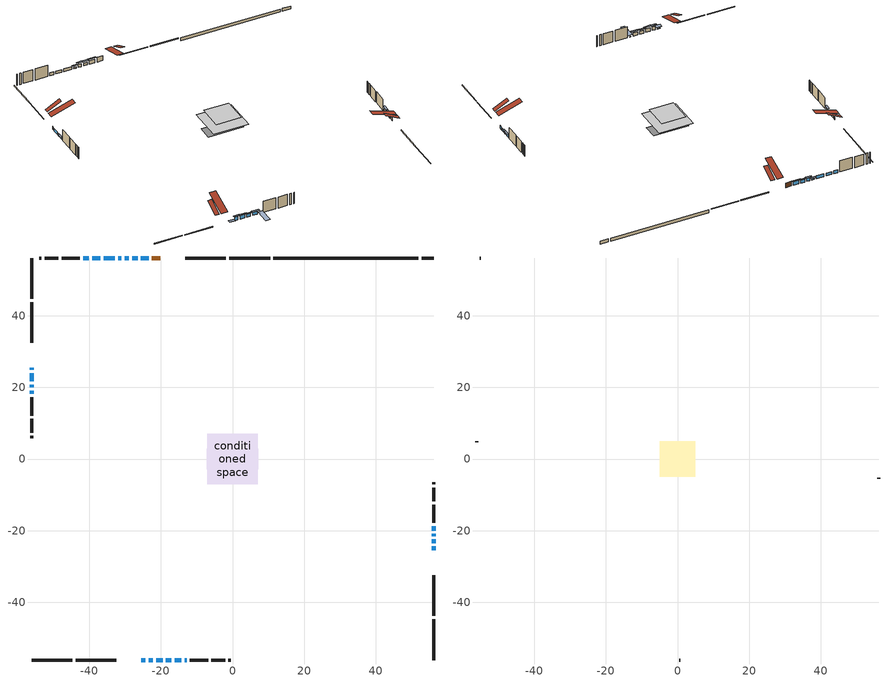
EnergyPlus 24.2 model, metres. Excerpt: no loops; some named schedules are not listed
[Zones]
conditioned space
 floor outside (Floor1 construction): -3.12,-3.12 -3.12,3.12 3.12,3.12 3.12,-3.12 z0.51
 floor adiabatic (AdiabaticFloorConstruction): -7.03,-7.03 -7.03,7.03 7.03,7.03 7.03,-7.03 z2.95
 floor foundation (Slab1 construction): -1.32,-1.32 -1.32,1.32 1.32,1.32 1.32,-1.32 z-0.71
 floor foundation (Slab1 construction 1): -7.18,-2.93 -7.18,2.93 7.18,2.93 7.18,-2.93 z-0.71
 wall outside (RimJoist1 construction): 10.51,56.13 -0.89,56.13 / -56.13,-56.13 -44.73,-56.13 / -56.13,56.13 -56.13,44.73 / 56.13,-56.13 56.13,-44.73 z0.51:0.81
 wall outside (RimJoist2 construction): -1.82,56.13 -13.22,56.13 / -43.8,-56.13 -32.4,-56.13 / -56.13,43.8 -56.13,32.4 / 56.13,-43.8 56.13,-32.4 z0.51:0.81
 wall outside (AdiabaticWallConstruction 1): -20.19,56.13 -22.52,56.13 z0.51:2.54
 wall outside (AdiabaticWallConstruction): -25.43,-56.13 -24.31,-56.13 / -13.39,-56.13 -12.83,-56.13 z0.51:0.72; -23.45,56.13 -25.58,56.13 z0.51:2.03; -23.38,-56.13 -22.26,-56.13 / -21.33,-56.13 -19.5,-56.13 z0.51:2.09; -56.13,25.43 -56.13,24.92 / -56.13,23.99 -56.13,21.7 / -56.13,20.78 -56.13,20 / 56.13,-25.43 56.13,-24.41 / 56.13,-23.48 56.13,-22.46 / -26.51,56.13 -28.01,56.13 / -18.58,-56.13 -17.08,-56.13 / 56.13,-20 56.13,-18.78 / -32.88,56.13 -36,56.13 / -36.93,56.13 -39.22,56.13 / -40.15,56.13 -41.67,56.13 z0.51:1.73; -28.94,56.13 -30.11,56.13 z0.51:1.88; -31.03,56.13 -31.95,56.13 z0.51:1.12; -16.15,-56.13 -14.32,-56.13 z0.51:1.91; -56.13,19.08 -56.13,18.16 z0.51:1.33; 56.13,-21.54 56.13,-20.93 z0.51:1.43
 wall outside (Wall1 construction): -42.6,56.13 -47.69,56.13 / -11.9,-56.13 -6.81,-56.13 / -56.13,17.23 -56.13,12.14 / 56.13,-17.85 56.13,-12.76 z0.51:5.39
 wall outside (Wall2 construction): -48.62,56.13 -52.44,56.13 / -5.88,-56.13 -2.06,-56.13 / -56.13,11.21 -56.13,7.39 / 56.13,-11.83 56.13,-8 z0.51:5.39
 wall outside (Wall3 construction): -53.37,56.13 -54,56.13 / -1.13,-56.13 -0.5,-56.13 / -56.13,6.46 -56.13,5.83 / 56.13,-7.08 56.13,-6.45 z0.51:5.39
 wall foundation (FoundationWall1 construction): 56.13,56.13 52.8,56.13 z-0.71:0.51
 wall foundation (FoundationWall2 construction): 51.87,56.13 11.44,56.13 z-0.71:0.51
 window (WindowConstruction 19): -25.43,-56.13 -24.31,-56.13 z0.51:0.71
 window (WindowConstruction 3): -23.45,56.13 -25.58,56.13 z0.51:2.03
 window (WindowConstruction 4): -23.38,-56.13 -22.26,-56.13 z0.51:2.09
 window (WindowConstruction 5): -21.33,-56.13 -19.51,-56.13 z0.51:2.09
 window (WindowConstruction 6): -56.13,25.43 -56.13,24.92 z0.51:1.73
 window (WindowConstruction 7): -56.13,23.99 -56.13,21.7 z0.51:1.73
 window (WindowConstruction 8): -56.13,20.78 -56.13,20 z0.51:1.73
 window (WindowConstruction 9): 56.13,-25.43 56.13,-24.41 z0.51:1.73
 window (WindowConstruction 10): 56.13,-23.48 56.13,-22.47 z0.51:1.73
 window (WindowConstruction 11): -26.51,56.13 -28.01,56.13 z0.51:1.73
 window (WindowConstruction 12): -28.94,56.13 -30.11,56.13 z0.51:1.88
 window (WindowConstruction 13): -31.04,56.13 -31.95,56.13 z0.51:1.12
 window (WindowConstruction 14): -18.58,-56.13 -17.08,-56.13 z0.51:1.73
 window (WindowConstruction 15): -16.15,-56.13 -14.32,-56.13 z0.51:1.91
 window (WindowConstruction 16): -56.13,19.07 -56.13,18.16 z0.51:1.32
 window (WindowConstruction 17): 56.13,-21.54 56.13,-20.93 z0.51:1.42
 window (WindowConstruction 18): 56.13,-20 56.13,-18.78 z0.51:1.73
 window (WindowConstruction 20): -13.39,-56.13 -12.83,-56.13 z0.51:0.71
 window (WindowConstruction): -32.88,56.13 -36,56.13 z0.51:1.73
 window (WindowConstruction 1): -36.93,56.13 -39.22,56.13 z0.51:1.73
 window (WindowConstruction 2): -40.15,56.13 -41.67,56.13 z0.51:1.73
 door (Door): -20.2,56.13 -22.52,56.13 z0.51:2.54
 ceiling adiabatic (AdiabaticFloorConstruction): 7.03,-7.03 7.03,7.03 -7.03,7.03 -7.03,-7.03 z2.95
 roof outside (Roof1 construction): -15.77,56.13,5.39 -15.77,50.32,8.29 -14.15,50.32,8.29 -14.15,56.13,5.39; -29.85,-56.13,5.39 -29.85,-50.32,8.29 -31.47,-50.32,8.29 -31.47,-56.13,5.39; -56.13,29.85,5.39 -50.32,29.85,8.29 -50.32,31.47,8.29 -56.13,31.47,5.39; 56.13,-29.85,5.39 50.32,-29.85,8.29 50.32,-31.47,8.29 56.13,-31.47,5.39
attic - vented
 floor to conditioned space (Floor2 construction Reversed): -4.99,-4.99 -4.99,4.99 4.99,4.99 4.99,-4.99 z5.39
 wall outside (Wall4 construction): -54.93,56.13 -55.2,56.13 / 0.43,-56.13 0.7,-56.13 / -56.13,4.9 -56.13,4.63 / 56.13,-5.52 56.13,-5.24 z0.51:5.39
 roof outside (Roof2 construction): -19.27,56.13,5.39 -19.27,46.4,8.63 -16.7,46.4,8.63 -16.7,56.13,5.39; -26.36,-56.13,5.39 -26.36,-46.4,8.63 -28.92,-46.4,8.63 -28.92,-56.13,5.39; -56.13,26.36,5.39 -46.4,26.36,8.63 -46.4,28.92,8.63 -56.13,28.92,5.39; 56.13,-26.36,5.39 46.4,-26.36,8.63 46.4,-28.92,8.63 56.13,-28.92,5.39
shading: -23.7,-56.13 -26.04,-56.13 -26.04,-57.35 -23.7,-57.35 z1.32; -26.19,56.13 -22.84,56.13 -22.84,56.74 -26.19,56.74 z2.64; -21.65,-56.13 -23.99,-56.13 -23.99,-56.74 -21.65,-56.74 z2.7; -18.9,-56.13 -21.94,-56.13 -21.94,-56.74 -18.9,-56.74 z2.7; -28.62,56.13 -25.9,56.13 -25.9,56.74 -28.62,56.74 z2.34; -30.72,56.13 -28.33,56.13 -28.33,56.74 -30.72,56.74 z2.49; -32.56,56.13 -30.43,56.13 -30.43,56.74 -32.56,56.74 z1.73; -16.47,-56.13 -19.19,-56.13 -19.19,-56.74 -16.47,-56.74 z2.34; -13.71,-56.13 -16.76,-56.13 -16.76,-56.74 -13.71,-56.74 z2.52; -56.13,17.55 -56.13,19.68 -56.74,19.68 -56.74,17.55 z1.93; 56.13,-20.32 56.13,-22.15 56.74,-22.15 56.74,-20.32 z2.03; 56.13,-18.17 56.13,-20.61 56.74,-20.61 56.74,-18.17 z2.34; -12.22,-56.13 -14,-56.13 -14,-62.23 -12.22,-62.23 z1.32
[Building]
Building 1: Terrain=Suburbs
[Site:Location]
Yellowknife AP_NT: Latitude {deg}=62.46; Longitude {deg}=-114.44; Time Zone {hr}=-7; Elevation {m}=206; Keep Site Location Information=Yes
[Site:GroundTemperature:Shallow]
-11.1489, -14.3239, -14.5782, -13.0715, -7.02295, -1.00261, 4.2167, 7.52301, 7.8039, 5.11477, 0.0285573, -5.8071
[Site:WaterMainsTemperature]
Calculation Method=Schedule; Temperature Schedule=mains temperature schedule
[Material] Roughness=Rough; Thermal Absorptance=0.9
Name | Thickness {m} | Conductivity {W/m-K} | Density {kg/m3} | Specific Heat {J/kg-K} | Solar Absorptance | Visible Absorptance
asphalt or fiberglass shingles | 0.00635 | 0.162714 | 1121.4 | 1465.45 | 0.4 | 0.4
ceiling loosefill ins | 0.169333 | 0.0480833 | 16.02 | 1046.75 | 0.7 | 0.7
ceiling stud and cavity | 0.1397 | 0.164942 | 65.682 | 1177.47 | 0.7 | 0.7
concrete 4.0 in. | 0.1016 | 1.803125 | 2242.8 | 837.4 | 0.7 | 0.7
concrete 8.0 in. | 0.2032 | 1.803125 | 2242.8 | 837.4 | 0.7 | 0.7
door material | 0.04445 | 0.053851 | 512.64 | 1214.23 | 0.7 | 0.7
exterior vertical ins | 0.0748554 | 0.029427 | 32.04 | 1214.23 | 0.7 | 0.7
floor covering | 0.0127 | 0.0433444 | 54.468 | 1339.84 | 0.6 | 0.6
floor rigid ins | 0.155448 | 0.029427 | 32.04 | 1214.23 | 0.7 | 0.7
floor rigid ins 1; wall rigid ins 2 | 0.512978 | 0.029427 | 32.04 | 1214.23 | 0.7 | 0.7
floor stud and cavity | 0.1397 | 0.258263 | 92.3553 | 1139.71 | 0.7 | 0.7
floor stud and cavity 1 | 0.1397 | 1.75129 | 37.0049 | 1207.88 | 0.7 | 0.7
furniture material conditioned space 1 | 0.1524 | 0.115458 | 640.8 | 1214.23 | 0.6 | 0.6
gypsum board | 0.0127 | 0.160291 | 801 | 837.4 | 0.6 | 0.6
gypsum board 1 | 0.0127 | 0.160291 | 801 | 837.4 | 0.7 | 0.7
osb sheathing 0.5 in. | 0.0127 | 0.115458 | 512.64 | 1214.23 | 0.7 | 0.7
osb sheathing 0.75 in. | 0.01905 | 0.115458 | 512.64 | 1214.23 | 0.7 | 0.7
osb sheathing 2.0 in. | 0.0508 | 0.115458 | 512.64 | 1214.23 | 0.7 | 0.7
rim joist rigid ins; roof rigid ins; wall rigid ins 1 | 0.103632 | 0.029427 | 32.04 | 1214.23 | 0.7 | 0.7
rim joist stud and cavity | 0.0508 | 0.0623676 | 125.044 | 1163.47 | 0.6 | 0.6
rim joist stud and cavity 1 | 0.0508 | 0.0102393 | 125.044 | 1163.47 | 0.6 | 0.6
roof stud and cavity | 0.2032 | 0.0879492 | 78.34581 | 1123.46 | 0.7 | 0.7
wall rigid ins | 0.051816 | 0.029427 | 32.04 | 1214.23 | 0.7 | 0.7
wall stud and cavity | 0.1397 | 0.0714759 | 139.0536 | 1170.24 | 0.7 | 0.7
wall stud and cavity 1 | 0.1397 | 0.404804 | 139.0536 | 1170.24 | 0.7 | 0.7
wall stud and cavity 2 | 0.0889 | 6.1454 | 50.32683 | 1063.81 | 0.6 | 0.6
wall stud and cavity 3 | 0.0889 | 0.380278 | 52.3479 | 1209.89 | 0.7 | 0.7
wall stud and cavity 4 | 0.0889 | 0.391764 | 83.0341 | 1211.67 | 0.7 | 0.7
wood siding | 0.0254 | 0.102417 | 544.68 | 1172.36 | 0.4 | 0.4
wood siding 1 | 0.00254 | 0.102417 | 544.68 | 1172.36 | 0.4 | 0.4
wood siding 2; wood siding 3; wood siding 4 | 0.0254 | 0.102417 | 544.68 | 1172.36 | 0.7 | 0.7
[WindowMaterial:SimpleGlazingSystem]
Name | U-Factor {W/m2-K} | Solar Heat Gain Coefficient
WindowMaterial | 2.88272 | 0.7
WindowMaterial 1 | 2.961077 | 0.63
WindowMaterial 10 | 2.95256 | 0.58
WindowMaterial 11 | 2.96619 | 0.59
WindowMaterial 12 | 2.91679 | 0.67
WindowMaterial 13 | 2.97868 | 0.61
WindowMaterial 14 | 2.91111 | 0.67
WindowMaterial 15 | 2.89748 | 0.69
WindowMaterial 16 | 2.95767 | 0.63
WindowMaterial 17 | 2.92076 | 0.67
WindowMaterial 18 | 2.6732 | 0.4
WindowMaterial 2 | 2.94461 | 0.64
WindowMaterial 3 | 2.96448 | 0.56
WindowMaterial 4 | 1.97254 | 0.45
WindowMaterial 5 | 1.68807 | 0.58
WindowMaterial 6 | 2.76064 | 0.61
WindowMaterial 7 | 2.927009 | 0.66
WindowMaterial 8 | 2.95313 | 0.64
WindowMaterial 9 | 2.78165 | 0.55
[Construction]
AdiabaticFloorConstruction: floor stud and cavity 1, floor rigid ins 1, osb sheathing 0.75 in., floor covering
AdiabaticWallConstruction: wood siding 3, wall rigid ins 2, wall stud and cavity 3, gypsum board
AdiabaticWallConstruction 1: wood siding 4, wall rigid ins 2, wall stud and cavity 3, gypsum board
Door: door material
Floor1 construction: floor stud and cavity, floor rigid ins, osb sheathing 0.75 in., floor covering
Floor2 construction Reversed: gypsum board, ceiling stud and cavity, ceiling loosefill ins
FoundationWall1 construction: concrete 8.0 in.
FoundationWall2 construction: concrete 8.0 in., gypsum board 1
furniture construction conditioned space 1: furniture material conditioned space 1
PartitionWallConstruction: gypsum board, wall stud and cavity 4, gypsum board
RimJoist1 construction: wood siding 2, rim joist rigid ins, osb sheathing 2.0 in., rim joist stud and cavity
RimJoist2 construction: wood siding 2, rim joist rigid ins, osb sheathing 2.0 in., rim joist stud and cavity 1
Roof1 construction: asphalt or fiberglass shingles, roof rigid ins, osb sheathing 0.75 in., roof stud and cavity, gypsum board
Roof2 construction: asphalt or fiberglass shingles
Slab1 construction; Slab1 construction 1: concrete 4.0 in.
Wall1 construction; Wall2 construction: wood siding, wall rigid ins, osb sheathing 0.5 in., wall stud and cavity, gypsum board
Wall3 construction: wood siding, wall rigid ins 1, osb sheathing 0.5 in., wall stud and cavity 1, gypsum board
Wall4 construction: wood siding 1, wall stud and cavity 2
WindowConstruction: WindowMaterial
WindowConstruction 1: WindowMaterial 1
WindowConstruction 10: WindowMaterial 10
WindowConstruction 11: WindowMaterial 11
WindowConstruction 12: WindowMaterial 12
WindowConstruction 13; WindowConstruction 17: WindowMaterial 13
WindowConstruction 14: WindowMaterial 14
WindowConstruction 15: WindowMaterial 15
WindowConstruction 16: WindowMaterial 16
WindowConstruction 18: WindowMaterial 17
WindowConstruction 19; WindowConstruction 20: WindowMaterial 18
WindowConstruction 2: WindowMaterial 2
WindowConstruction 3: WindowMaterial 3
WindowConstruction 4: WindowMaterial 4
WindowConstruction 5: WindowMaterial 5
WindowConstruction 6: WindowMaterial 6
WindowConstruction 7: WindowMaterial 7
WindowConstruction 8: WindowMaterial 8
WindowConstruction 9: WindowMaterial 9
[Zone] Multiplier=1; Part of Total Floor Area=Yes
Name | Volume {m3}
attic - vented | 52.5071
conditioned space | 746.9
[Space]
Name | Zone | Volume {m3}
attic - vented 1 | attic - vented | 52.5071
conditioned space 1 | conditioned space | 746.9
[ZoneInfiltration:EffectiveLeakageArea]
infil attic - vented 1: Zone or Space=attic - vented 1; Schedule=Always On Discrete; Effective Air Leakage Area {cm2}=3150; Stack Coefficient=0.00056461; Wind Coefficient=1.60544e-05
[ZoneMixing]
whole house fan mix: Zone or Space=attic - vented; Schedule=Always On Continuous; Design Flow Rate Calculation Method=Flow/Zone; Design Flow Rate {m3/s}=0; Source Zone or Space=conditioned space
[SurfaceProperty:ExposedFoundationPerimeter] Exposed Perimeter Calculation Method=TotalExposedPerimeter
Name | Total Exposed Perimeter {m}
Slab1 | 3.335
Slab1 1 | 40.429
[InternalMass] Zone or ZoneList=conditioned space; Space or SpaceList=conditioned space 1
Name | Construction | Surface Area {m2}
furniture mass conditioned space 1 | furniture construction conditioned space 1 | 130.976
partition wall mass | PartitionWallConstruction | 327.44
[Lights]
interior lighting: Zone or ZoneList or Space or SpaceList=conditioned space 1; Schedule=interior lighting schedule; Design Level Calculation Method=LightingLevel; Lighting Level {W}=343.2; Return Air Fraction=0; Fraction Radiant=0.6; Fraction Visible=0.2; Fraction Replaceable=1
[People]
occupants: Zone or ZoneList or Space or SpaceList=conditioned space 1; Number of People Schedule=occupants schedule; Number of People Calculation Method=People; Number of People=3; Fraction Radiant=0.314171; Sensible Heat Fraction=0.56303; Activity Level Schedule=occupants activity schedule; Carbon Dioxide Generation Rate {m3/s-W}=0; Enable ASHRAE 55 Comfort Warnings=No; Mean Radiant Temperature Calculation Type=EnclosureAveraged
[ElectricEquipment] Zone or ZoneList or Space or SpaceList=conditioned space 1; Design Level Calculation Method=EquipmentLevel
Name | Schedule | Design Level {W} | Fraction Latent | Fraction Radiant | Fraction Lost
clothes dryer | clothes dryer schedule | 140.772 | 0.015 | 0.081 | 0.85
clothes washer | clothes washer schedule | 32.1985 | 0.03 | 0.162 | 0.7
cooking range | cooking range schedule | 215.147 | 0.08 | 0.432 | 0.2
dishwasher | dishwasher schedule | 66.8632 | 0.3 | 0.18 | 0.4
fridge | fridge schedule | 72.9452 | 0 | 0.6 | 0
mech vent bath fan 0 | mech vent bath fan 0 schedule | 25.1 | 0 | 0 | 1
mech vent bath fan 1 | mech vent bath fan 1 schedule | 25.1 | 0 | 0 | 1
mech vent house fan | mech vent house fan schedule | 0 | 0 | 0 | 1
mech vent house fan cfis | mech vent house fan cfis schedule | 0 | 0 | 0 | 0
mech vent range fan 0 | mech vent range fan 0 schedule | 57 | 0 | 0 | 1
misc plug loads | misc plug loads schedule | 494.7 | 0.045 | 0.513 | 0.1
whole house fan | Always On Discrete | 0 | 0 | 0 | 1
[OtherEquipment] Zone or ZoneList or Space or SpaceList=conditioned space 1; Design Level Calculation Method=EquipmentLevel
Name | Fuel Type | Schedule | Design Level {W} | Fraction Latent | Fraction Radiant | Fraction Lost
clothes dryer 1 | Electricity | clothes dryer schedule | 0 | 0.015 | 0.081 | 0.85
cooking range 1 | Electricity | cooking range schedule | 0 | 0.08 | 0.432 | 0.2
general water use latent | None | general water use schedule | 62.594 | 1 | 0 | 0
general water use sensible | None | general water use schedule | -61.6891 | 0 | 0.6 | 0
mech vent house fan latent load | None | Always On Discrete | 0 | 1 | 0 | 0
mech vent house fan sensible load | None | Always On Discrete | 0 | 0 | 0 | 0
water heater energy adjustment1 | FuelOilNo2 | Always On Discrete | 0.01 | 0 | 0 | 1
[ZoneInfiltration:DesignFlowRate] Zone or ZoneList or Space or SpaceList=conditioned space 1; Schedule=Always On Discrete; Design Flow Rate Calculation Method=Flow/Zone; Design Flow Rate {m3/s}=0
infil flow; natural vent flow; whole house fan flow
[Foundation:Kiva] Initial Indoor Air Temperature {C}=18; Wall Height Above Grade {m}=0.509991; Wall Depth Below Slab {m}=0.2032
Name | Custom Block Material Name 1 | Custom Block Depth 1 {m} | Custom Block X Position 1 {m} | Custom Block Z Position 1 {m}
Foundation Kiva 1
Foundation Kiva 2 | exterior vertical ins | 1.21999 | 0.2159 | 0
[Foundation:Kiva:Settings]
Soil Conductivity {W/m-K}=0.849921; Soil Density {kg/m3}=1842.3; Soil Specific Heat {J/kg-K}=418.7; Ground Solar Absorptivity=0.9; Ground Thermal Absorptivity=0.9; Ground Surface Roughness {m}=0.03; Far-Field Width {m}=40; Deep-Ground Boundary Condition=ZeroFlux; Deep-Ground Depth {m}=40; Minimum Cell Dimension {m}=0.2; Maximum Cell Growth Coefficient=3; Simulation Timestep=Timestep
[Exterior:Lights]
exterior lighting: Schedule=exterior lighting schedule; Design Level {W}=75.6
[Schedule:Constant]
Name | Hourly Value
Always On Continuous; mech vent house fan schedule; mech vent house fan cfis schedule; Always On Discrete | 1
occupants activity schedule | 117.228
fridge schedule | 0
[Schedule:Week:Daily]
interior lighting schedule Week Rule - Jan1-Jan27: interior lighting schedule day, interior lighting schedule day, interior lighting schedule day, interior lighting schedule day, interior lighting schedule day, interior lighting schedule day, interior lighting schedule day, interior lighting schedule default day, interior lighting schedule default day, interior lighting schedule default day, interior lighting schedule default day, interior lighting schedule default day
interior lighting schedule Week Rule - Jan28-Feb3: interior lighting schedule day, interior lighting schedule day, interior lighting schedule day, interior lighting schedule day, interior lighting schedule day 1, interior lighting schedule day 1, interior lighting schedule day 1, interior lighting schedule default day, interior lighting schedule default day, interior lighting schedule default day, interior lighting schedule default day, interior lighting schedule default day
interior lighting schedule Week Rule - Feb4-Feb24: interior lighting schedule day 1, interior lighting schedule day 1, interior lighting schedule day 1, interior lighting schedule day 1, interior lighting schedule day 1, interior lighting schedule day 1, interior lighting schedule day 1, interior lighting schedule default day, interior lighting schedule default day, interior lighting schedule default day, interior lighting schedule default day, interior lighting schedule default day
interior lighting schedule Week Rule - Feb25-Mar3: interior lighting schedule day 1, interior lighting schedule day 1, interior lighting schedule day 1, interior lighting schedule day 1, interior lighting schedule day 2, interior lighting schedule day 2, interior lighting schedule day 2, interior lighting schedule default day, interior lighting schedule default day, interior lighting schedule default day, interior lighting schedule default day, interior lighting schedule default day
interior lighting schedule Week Rule - Mar4-Mar31: interior lighting schedule day 2, interior lighting schedule day 2, interior lighting schedule day 2, interior lighting schedule day 2, interior lighting schedule day 2, interior lighting schedule day 2, interior lighting schedule day 2, interior lighting schedule default day, interior lighting schedule default day, interior lighting schedule default day, interior lighting schedule default day, interior lighting schedule default day
interior lighting schedule Week Rule - Apr1-Apr28: interior lighting schedule day 3, interior lighting schedule day 3, interior lighting schedule day 3, interior lighting schedule day 3, interior lighting schedule day 3, interior lighting schedule day 3, interior lighting schedule day 3, interior lighting schedule default day, interior lighting schedule default day, interior lighting schedule default day, interior lighting schedule default day, interior lighting schedule default day
interior lighting schedule Week Rule - Apr29-May5: interior lighting schedule day 3, interior lighting schedule day 3, interior lighting schedule day 4, interior lighting schedule day 4, interior lighting schedule day 4, interior lighting schedule day 4, interior lighting schedule day 4, interior lighting schedule default day, interior lighting schedule default day, interior lighting schedule default day, interior lighting schedule default day, interior lighting schedule default day
interior lighting schedule Week Rule - May6-May26: interior lighting schedule day 4, interior lighting schedule day 4, interior lighting schedule day 4, interior lighting schedule day 4, interior lighting schedule day 4, interior lighting schedule day 4, interior lighting schedule day 4, interior lighting schedule default day, interior lighting schedule default day, interior lighting schedule default day, interior lighting schedule default day, interior lighting schedule default day
interior lighting schedule Week Rule - May27-Jun2: interior lighting schedule day 4, interior lighting schedule day 4, interior lighting schedule day 4, interior lighting schedule day 4, interior lighting schedule day 4, interior lighting schedule day 5, interior lighting schedule day 5, interior lighting schedule default day, interior lighting schedule default day, interior lighting schedule default day, interior lighting schedule default day, interior lighting schedule default day
interior lighting schedule Week Rule - Jun3-Jun30: interior lighting schedule day 5, interior lighting schedule day 5, interior lighting schedule day 5, interior lighting schedule day 5, interior lighting schedule day 5, interior lighting schedule day 5, interior lighting schedule day 5, interior lighting schedule default day, interior lighting schedule default day, interior lighting schedule default day, interior lighting schedule default day, interior lighting schedule default day
interior lighting schedule Week Rule - Jul1-Jul28: interior lighting schedule day 6, interior lighting schedule day 6, interior lighting schedule day 6, interior lighting schedule day 6, interior lighting schedule day 6, interior lighting schedule day 6, interior lighting schedule day 6, interior lighting schedule default day, interior lighting schedule default day, interior lighting schedule default day, interior lighting schedule default day, interior lighting schedule default day
interior lighting schedule Week Rule - Jul29-Aug4: interior lighting schedule day 6, interior lighting schedule day 6, interior lighting schedule day 6, interior lighting schedule day 7, interior lighting schedule day 7, interior lighting schedule day 7, interior lighting schedule day 7, interior lighting schedule default day, interior lighting schedule default day, interior lighting schedule default day, interior lighting schedule default day, interior lighting schedule default day
interior lighting schedule Week Rule - Aug5-Aug25: interior lighting schedule day 7, interior lighting schedule day 7, interior lighting schedule day 7, interior lighting schedule day 7, interior lighting schedule day 7, interior lighting schedule day 7, interior lighting schedule day 7, interior lighting schedule default day, interior lighting schedule default day, interior lighting schedule default day, interior lighting schedule default day, interior lighting schedule default day
interior lighting schedule Week Rule - Aug26-Sep1: interior lighting schedule day 7, interior lighting schedule day 7, interior lighting schedule day 7, interior lighting schedule day 7, interior lighting schedule day 7, interior lighting schedule day 7, interior lighting schedule day 8, interior lighting schedule default day, interior lighting schedule default day, interior lighting schedule default day, interior lighting schedule default day, interior lighting schedule default day
interior lighting schedule Week Rule - Sep2-Sep29: interior lighting schedule day 8, interior lighting schedule day 8, interior lighting schedule day 8, interior lighting schedule day 8, interior lighting schedule day 8, interior lighting schedule day 8, interior lighting schedule day 8, interior lighting schedule default day, interior lighting schedule default day, interior lighting schedule default day, interior lighting schedule default day, interior lighting schedule default day
interior lighting schedule Week Rule - Sep30-Oct6: interior lighting schedule day 8, interior lighting schedule day 9, interior lighting schedule day 9, interior lighting schedule day 9, interior lighting schedule day 9, interior lighting schedule day 9, interior lighting schedule day 9, interior lighting schedule default day, interior lighting schedule default day, interior lighting schedule default day, interior lighting schedule default day, interior lighting schedule default day
interior lighting schedule Week Rule - Oct7-Oct27: interior lighting schedule day 9, interior lighting schedule day 9, interior lighting schedule day 9, interior lighting schedule day 9, interior lighting schedule day 9, interior lighting schedule day 9, interior lighting schedule day 9, interior lighting schedule default day, interior lighting schedule default day, interior lighting schedule default day, interior lighting schedule default day, interior lighting schedule default day
interior lighting schedule Week Rule - Oct28-Nov3: interior lighting schedule day 9, interior lighting schedule day 9, interior lighting schedule day 9, interior lighting schedule day 9, interior lighting schedule day 10, interior lighting schedule day 10, interior lighting schedule day 10, interior lighting schedule default day, interior lighting schedule default day, interior lighting schedule default day, interior lighting schedule default day, interior lighting schedule default day
interior lighting schedule Week Rule - Nov4-Nov24: interior lighting schedule day 10, interior lighting schedule day 10, interior lighting schedule day 10, interior lighting schedule day 10, interior lighting schedule day 10, interior lighting schedule day 10, interior lighting schedule day 10, interior lighting schedule default day, interior lighting schedule default day, interior lighting schedule default day, interior lighting schedule default day, interior lighting schedule default day
interior lighting schedule Week Rule - Nov25-Dec1: interior lighting schedule day 10, interior lighting schedule day 10, interior lighting schedule day 10, interior lighting schedule day 10, interior lighting schedule day 10, interior lighting schedule day 10, interior lighting schedule day 11, interior lighting schedule default day, interior lighting schedule default day, interior lighting schedule default day, interior lighting schedule default day, interior lighting schedule default day
interior lighting schedule Week Rule - Dec2-Dec31: interior lighting schedule day 11, interior lighting schedule day 11, interior lighting schedule day 11, interior lighting schedule day 11, interior lighting schedule day 11, interior lighting schedule day 11, interior lighting schedule day 11, interior lighting schedule default day, interior lighting schedule default day, interior lighting schedule default day, interior lighting schedule default day, interior lighting schedule default day
occupants schedule Week Rule - Jan1-Dec31: occupants schedule day, occupants schedule day, occupants schedule day, occupants schedule day, occupants schedule day, occupants schedule day, occupants schedule day, occupants schedule default day, occupants schedule default day, occupants schedule default day, occupants schedule default day, occupants schedule default day
clothes dryer schedule Week Rule - Jan1-Dec31: clothes dryer schedule day, clothes dryer schedule day, clothes dryer schedule day, clothes dryer schedule day, clothes dryer schedule day, clothes dryer schedule day, clothes dryer schedule day, clothes dryer schedule default day, clothes dryer schedule default day, clothes dryer schedule default day, clothes dryer schedule default day, clothes dryer schedule default day
clothes washer schedule Week Rule - Jan1-Dec31: clothes washer schedule day, clothes washer schedule day, clothes washer schedule day, clothes washer schedule day, clothes washer schedule day, clothes washer schedule day, clothes washer schedule day, clothes washer schedule default day, clothes washer schedule default day, clothes washer schedule default day, clothes washer schedule default day, clothes washer schedule default day
cooking range schedule Week Rule - Jan1-Dec31: cooking range schedule day, cooking range schedule day, cooking range schedule day, cooking range schedule day, cooking range schedule day, cooking range schedule day, cooking range schedule day, cooking range schedule default day, cooking range schedule default day, cooking range schedule default day, cooking range schedule default day, cooking range schedule default day
dishwasher schedule Week Rule - Jan1-Dec31: dishwasher schedule day, dishwasher schedule day, dishwasher schedule day, dishwasher schedule day, dishwasher schedule day, dishwasher schedule day, dishwasher schedule day, dishwasher schedule default day, dishwasher schedule default day, dishwasher schedule default day, dishwasher schedule default day, dishwasher schedule default day
mech vent bath fan 0 schedule Week Rule - Jan1-Dec31: mech vent bath fan 0 schedule day, mech vent bath fan 0 schedule day, mech vent bath fan 0 schedule day, mech vent bath fan 0 schedule day, mech vent bath fan 0 schedule day, mech vent bath fan 0 schedule day, mech vent bath fan 0 schedule day, mech vent bath fan 0 schedule default day, mech vent bath fan 0 schedule default day, mech vent bath fan 0 schedule default day, mech vent bath fan 0 schedule default day, mech vent bath fan 0 schedule default day
mech vent bath fan 1 schedule Week Rule - Jan1-Dec31: mech vent bath fan 1 schedule day, mech vent bath fan 1 schedule day, mech vent bath fan 1 schedule day, mech vent bath fan 1 schedule day, mech vent bath fan 1 schedule day, mech vent bath fan 1 schedule day, mech vent bath fan 1 schedule day, mech vent bath fan 1 schedule default day, mech vent bath fan 1 schedule default day, mech vent bath fan 1 schedule default day, mech vent bath fan 1 schedule default day, mech vent bath fan 1 schedule default day
mech vent range fan 0 schedule Week Rule - Jan1-Dec31: mech vent range fan 0 schedule day, mech vent range fan 0 schedule day, mech vent range fan 0 schedule day, mech vent range fan 0 schedule day, mech vent range fan 0 schedule day, mech vent range fan 0 schedule day, mech vent range fan 0 schedule day, mech vent range fan 0 schedule default day, mech vent range fan 0 schedule default day, mech vent range fan 0 schedule default day, mech vent range fan 0 schedule default day, mech vent range fan 0 schedule default day
misc plug loads schedule Week Rule - Jan1-Dec31: misc plug loads schedule day, misc plug loads schedule day, misc plug loads schedule day, misc plug loads schedule day, misc plug loads schedule day, misc plug loads schedule day, misc plug loads schedule day, misc plug loads schedule default day, misc plug loads schedule default day, misc plug loads schedule default day, misc plug loads schedule default day, misc plug loads schedule default day
general water use schedule Week Rule - Jan1-Dec31: general water use schedule day, general water use schedule day, general water use schedule day, general water use schedule day, general water use schedule day, general water use schedule day, general water use schedule day, general water use schedule default day, general water use schedule default day, general water use schedule default day, general water use schedule default day, general water use schedule default day
exterior lighting schedule Week Rule - Jan1-Jan27: exterior lighting schedule day, exterior lighting schedule day, exterior lighting schedule day, exterior lighting schedule day, exterior lighting schedule day, exterior lighting schedule day, exterior lighting schedule day, exterior lighting schedule default day, exterior lighting schedule default day, exterior lighting schedule default day, exterior lighting schedule default day, exterior lighting schedule default day
exterior lighting schedule Week Rule - Jan28-Feb3: exterior lighting schedule day, exterior lighting schedule day, exterior lighting schedule day, exterior lighting schedule day, exterior lighting schedule day 1, exterior lighting schedule day 1, exterior lighting schedule day 1, exterior lighting schedule default day, exterior lighting schedule default day, exterior lighting schedule default day, exterior lighting schedule default day, exterior lighting schedule default day
exterior lighting schedule Week Rule - Feb4-Feb24: exterior lighting schedule day 1, exterior lighting schedule day 1, exterior lighting schedule day 1, exterior lighting schedule day 1, exterior lighting schedule day 1, exterior lighting schedule day 1, exterior lighting schedule day 1, exterior lighting schedule default day, exterior lighting schedule default day, exterior lighting schedule default day, exterior lighting schedule default day, exterior lighting schedule default day
exterior lighting schedule Week Rule - Feb25-Mar3: exterior lighting schedule day 1, exterior lighting schedule day 1, exterior lighting schedule day 1, exterior lighting schedule day 1, exterior lighting schedule day 2, exterior lighting schedule day 2, exterior lighting schedule day 2, exterior lighting schedule default day, exterior lighting schedule default day, exterior lighting schedule default day, exterior lighting schedule default day, exterior lighting schedule default day
exterior lighting schedule Week Rule - Mar4-Mar31: exterior lighting schedule day 2, exterior lighting schedule day 2, exterior lighting schedule day 2, exterior lighting schedule day 2, exterior lighting schedule day 2, exterior lighting schedule day 2, exterior lighting schedule day 2, exterior lighting schedule default day, exterior lighting schedule default day, exterior lighting schedule default day, exterior lighting schedule default day, exterior lighting schedule default day
exterior lighting schedule Week Rule - Apr1-Apr28: exterior lighting schedule day 3, exterior lighting schedule day 3, exterior lighting schedule day 3, exterior lighting schedule day 3, exterior lighting schedule day 3, exterior lighting schedule day 3, exterior lighting schedule day 3, exterior lighting schedule default day, exterior lighting schedule default day, exterior lighting schedule default day, exterior lighting schedule default day, exterior lighting schedule default day
exterior lighting schedule Week Rule - Apr29-May5: exterior lighting schedule day 3, exterior lighting schedule day 3, exterior lighting schedule day 4, exterior lighting schedule day 4, exterior lighting schedule day 4, exterior lighting schedule day 4, exterior lighting schedule day 4, exterior lighting schedule default day, exterior lighting schedule default day, exterior lighting schedule default day, exterior lighting schedule default day, exterior lighting schedule default day
[Schedule:Year]
interior lighting schedule: interior lighting schedule Week Rule - Jan1-Jan27, 1, 1, 1, 27, interior lighting schedule Week Rule - Jan28-Feb3, 1, 28, 2, 3, interior lighting schedule Week Rule - Feb4-Feb24, 2, 4, 2, 24, interior lighting schedule Week Rule - Feb25-Mar3, 2, 25, 3, 3, interior lighting schedule Week Rule - Mar4-Mar31, 3, 4, 3, 31, interior lighting schedule Week Rule - Apr1-Apr28, 4, 1, 4, 28, interior lighting schedule Week Rule - Apr29-May5, 4, 29, 5, 5, interior lighting schedule Week Rule - May6-May26, 5, 6, 5, 26, interior lighting schedule Week Rule - May27-Jun2, 5, 27, 6, 2, interior lighting schedule Week Rule - Jun3-Jun30, 6, 3, 6, 30, interior lighting schedule Week Rule - Jul1-Jul28, 7, 1, 7, 28, interior lighting schedule Week Rule - Jul29-Aug4, 7, 29, 8, 4, interior lighting schedule Week Rule - Aug5-Aug25, 8, 5, 8, 25, interior lighting schedule Week Rule - Aug26-Sep1, 8, 26, 9, 1, interior lighting schedule Week Rule - Sep2-Sep29, 9, 2, 9, 29, interior lighting schedule Week Rule - Sep30-Oct6, 9, 30, 10, 6, interior lighting schedule Week Rule - Oct7-Oct27, 10, 7, 10, 27, interior lighting schedule Week Rule - Oct28-Nov3, 10, 28, 11, 3, interior lighting schedule Week Rule - Nov4-Nov24, 11, 4, 11, 24, interior lighting schedule Week Rule - Nov25-Dec1, 11, 25, 12, 1, interior lighting schedule Week Rule - Dec2-Dec31, 12, 2, 12, 31
occupants schedule: occupants schedule Week Rule - Jan1-Dec31, 1, 1, 12, 31
clothes dryer schedule: clothes dryer schedule Week Rule - Jan1-Dec31, 1, 1, 12, 31
clothes washer schedule: clothes washer schedule Week Rule - Jan1-Dec31, 1, 1, 12, 31
cooking range schedule: cooking range schedule Week Rule - Jan1-Dec31, 1, 1, 12, 31
dishwasher schedule: dishwasher schedule Week Rule - Jan1-Dec31, 1, 1, 12, 31
mech vent bath fan 0 schedule: mech vent bath fan 0 schedule Week Rule - Jan1-Dec31, 1, 1, 12, 31
mech vent bath fan 1 schedule: mech vent bath fan 1 schedule Week Rule - Jan1-Dec31, 1, 1, 12, 31
mech vent range fan 0 schedule: mech vent range fan 0 schedule Week Rule - Jan1-Dec31, 1, 1, 12, 31
misc plug loads schedule: misc plug loads schedule Week Rule - Jan1-Dec31, 1, 1, 12, 31
general water use schedule: general water use schedule Week Rule - Jan1-Dec31, 1, 1, 12, 31
exterior lighting schedule: exterior lighting schedule Week Rule - Jan1-Jan27, 1, 1, 1, 27, exterior lighting schedule Week Rule - Jan28-Feb3, 1, 28, 2, 3, exterior lighting schedule Week Rule - Feb4-Feb24, 2, 4, 2, 24, exterior lighting schedule Week Rule - Feb25-Mar3, 2, 25, 3, 3, exterior lighting schedule Week Rule - Mar4-Mar31, 3, 4, 3, 31, exterior lighting schedule Week Rule - Apr1-Apr28, 4, 1, 4, 28, exterior lighting schedule Week Rule - Apr29-May5, 4, 29, 5, 5, exterior lighting schedule Week Rule - May6-May26, 5, 6, 5, 26, exterior lighting schedule Week Rule - May27-Jun2, 5, 27, 6, 2, exterior lighting schedule Week Rule - Jun3-Jun30, 6, 3, 6, 30, exterior lighting schedule Week Rule - Jul1-Jul28, 7, 1, 7, 28, exterior lighting schedule Week Rule - Jul29-Aug4, 7, 29, 8, 4, exterior lighting schedule Week Rule - Aug5-Aug25, 8, 5, 8, 25, exterior lighting schedule Week Rule - Aug26-Sep1, 8, 26, 9, 1, exterior lighting schedule Week Rule - Sep2-Sep29, 9, 2, 9, 29, exterior lighting schedule Week Rule - Sep30-Oct6, 9, 30, 10, 6, exterior lighting schedule Week Rule - Oct7-Oct27, 10, 7, 10, 27, exterior lighting schedule Week Rule - Oct28-Nov3, 10, 28, 11, 3, exterior lighting schedule Week Rule - Nov4-Nov24, 11, 4, 11, 24, exterior lighting schedule Week Rule - Nov25-Dec1, 11, 25, 12, 1, exterior lighting schedule Week Rule - Dec2-Dec31, 12, 2, 12, 31
[Schedule:Compact]
mains temperature schedule: Through: 01/01, For: AllDays, Until: 24:00, 0, Through: 01/02, For: AllDays, Until: 24:00, 0, Through: 01/03, For: AllDays, Until: 24:00, 0, Through: 01/04, For: AllDays, Until: 24:00, 0, Through: 01/05, For: AllDays, Until: 24:00, 0, Through: 01/06, For: AllDays, Until: 24:00, 0, Through: 01/07, For: AllDays, Until: 24:00, 0, Through: 01/08, For: AllDays, Until: 24:00, 0, Through: 01/09, For: AllDays, Until: 24:00, 0, Through: 01/10, For: AllDays, Until: 24:00, 0, Through: 01/11, For: AllDays, Until: 24:00, 0, Through: 01/12, For: AllDays, Until: 24:00, 0, Through: 01/13, For: AllDays, Until: 24:00, 0, Through: 01/14, For: AllDays, Until: 24:00, 0, Through: 01/15, For: AllDays, Until: 24:00, 0, Through: 01/16, For: AllDays, Until: 24:00, 0, Through: 01/17, For: AllDays, Until: 24:00, 0, Through: 01/18, For: AllDays, Until: 24:00, 0, Through: 01/19, For: AllDays, Until: 24:00, 0, Through: 01/20, For: AllDays, Until: 24:00, 0, Through: 01/21, For: AllDays, Until: 24:00, 0, Through: 01/22, For: AllDays, Until: 24:00, 0, Through: 01/23, For: AllDays, Until: 24:00, 0, Through: 01/24, For: AllDays, Until: 24:00, 0, Through: 01/25, For: AllDays, Until: 24:00, 0, Through: 01/26, For: AllDays, Until: 24:00, 0, Through: 01/27, For: AllDays, Until: 24:00, 0, Through: 01/28, For: AllDays, Until: 24:00, 0, Through: 01/29, For: AllDays, Until: 24:00, 0, Through: 01/30, For: AllDays, Until: 24:00, 0, Through: 01/31, For: AllDays, Until: 24:00, 0, Through: 02/01, For: AllDays, Until: 24:00, 0, Through: 02/02, For: AllDays, Until: 24:00, 0, Through: 02/03, For: AllDays, Until: 24:00, 0, Through: 02/04, For: AllDays, Until: 24:00, 0, Through: 02/05, For: AllDays, Until: 24:00, 0, Through: 02/06, For: AllDays, Until: 24:00, 0, Through: 02/07, For: AllDays, Until: 24:00, 0, Through: 02/08, For: AllDays, Until: 24:00, 0, Through: 02/09, For: AllDays, Until: 24:00, 0, Through: 02/10, For: AllDays, Until: 24:00, 0, Through: 02/11, For: AllDays, Until: 24:00, 0, Through: 02/12, For: AllDays, Until: 24:00, 0, Through: 02/13, For: AllDays, Until: 24:00, 0, Through: 02/14, For: AllDays, Until: 24:00, 0, Through: 02/15, For: AllDays, Until: 24:00, 0, Through: 02/16, For: AllDays, Until: 24:00, 0, Through: 02/17, For: AllDays, Until: 24:00, 0, Through: 02/18, For: AllDays, Until: 24:00, 0, Through: 02/19, For: AllDays, Until: 24:00, 0, Through: 02/20, For: AllDays, Until: 24:00, 0, Through: 02/21, For: AllDays, Until: 24:00, 0, Through: 02/22, For: AllDays, Until: 24:00, 0, Through: 02/23, For: AllDays, Until: 24:00, 0, Through: 02/24, For: AllDays, Until: 24:00, 0, Through: 02/25, For: AllDays, Until: 24:00, 0, Through: 02/26, For: AllDays, Until: 24:00, 0, Through: 02/27, For: AllDays, Until: 24:00, 0, Through: 02/28, For: AllDays, Until: 24:00, 0, Through: 03/01, For: AllDays, Until: 24:00, 0, Through: 03/02, For: AllDays, Until: 24:00, 0, Through: 03/03, For: AllDays, Until: 24:00, 0, Through: 03/04, For: AllDays, Until: 24:00, 0, Through: 03/05, For: AllDays, Until: 24:00, 0, Through: 03/06, For: AllDays, Until: 24:00, 0, Through: 03/07, For: AllDays, Until: 24:00, 0, Through: 03/08, For: AllDays, Until: 24:00, 0, Through: 03/09, For: AllDays, Until: 24:00, 0, Through: 03/10, For: AllDays, Until: 24:00, 0, Through: 03/11, For: AllDays, Until: 24:00, 0, Through: 03/12, For: AllDays, Until: 24:00, 0, Through: 03/13, For: AllDays, Until: 24:00, 0, Through: 03/14, For: AllDays, Until: 24:00, 0, Through: 03/15, For: AllDays, Until: 24:00, 0, Through: 03/16, For: AllDays, Until: 24:00, 0, Through: 03/17, For: AllDays, Until: 24:00, 0, Through: 03/18, For: AllDays, Until: 24:00, 0, Through: 03/19, For: AllDays, Until: 24:00, 0, Through: 03/20, For: AllDays, Until: 24:00, 0, Through: 03/21, For: AllDays, Until: 24:00, 0, Through: 03/22, For: AllDays, Until: 24:00, 0, Through: 03/23, For: AllDays, Until: 24:00, 0, Through: 03/24, For: AllDays, Until: 24:00, 0, Through: 03/25, For: AllDays, Until: 24:00, 0, Through: 03/26, For: AllDays, Until: 24:00, 0, Through: 03/27, For: AllDays, Until: 24:00, 0, Through: 03/28, For: AllDays, Until: 24:00, 0, Through: 03/29, For: AllDays, Until: 24:00, 0, Through: 03/30, For: AllDays, Until: 24:00, 0, Through: 03/31, For: AllDays, Until: 24:00, 0, Through: 04/01, For: AllDays, Until: 24:00, 0, Through: 04/02, For: AllDays, Until: 24:00, 0, Through: 04/03, For: AllDays, Until: 24:00, 0, Through: 04/04, For: AllDays, Until: 24:00, 0, Through: 04/05, For: AllDays, Until: 24:00, 0, Through: 04/06, For: AllDays, Until: 24:00, 0, Through: 04/07, For: AllDays, Until: 24:00, 0, Through: 04/08, For: AllDays, Until: 24:00, 0, Through: 04/09, For: AllDays, Until: 24:00, 0, Through: 04/10, For: AllDays, Until: 24:00, 0, Through: 04/11, For: AllDays, Until: 24:00, 0, Through: 04/12, For: AllDays, Until: 24:00, 0, Through: 04/13, For: AllDays, Until: 24:00, 0, Through: 04/14, For: AllDays, Until: 24:00, 0, Through: 04/15, For: AllDays, Until: 24:00, 0, Through: 04/16, For: AllDays, Until: 24:00, 0, Through: 04/17, For: AllDays, Until: 24:00, 0, Through: 04/18, For: AllDays, Until: 24:00, 0, Through: 04/19, For: AllDays, Until: 24:00, 0, Through: 04/20, For: AllDays, Until: 24:00, 0, Through: 04/21, For: AllDays, Until: 24:00, 0, Through: 04/22, For: AllDays, Until: 24:00, 0, Through: 04/23, For: AllDays, Until: 24:00, 0, Through: 04/24, For: AllDays, Until: 24:00, 0, Through: 04/25, For: AllDays, Until: 24:00, 0, Through: 04/26, For: AllDays, Until: 24:00, 0, Through: 04/27, For: AllDays, Until: 24:00, 0, Through: 04/28, For: AllDays, Until: 24:00, 0, Through: 04/29, For: AllDays, Until: 24:00, 0, Through: 04/30, For: AllDays, Until: 24:00, 0, Through: 05/01, For: AllDays, Until: 24:00, 0, Through: 05/02, For: AllDays, Until: 24:00, 0, Through: 05/03, For: AllDays, Until: 24:00, 0, Through: 05/04, For: AllDays, Until: 24:00, 0, Through: 05/05, For: AllDays, Until: 24:00, 0, Through: 05/06, For: AllDays, Until: 24:00, 0, Through: 05/07, For: AllDays, Until: 24:00, 0, Through: 05/08, For: AllDays, Until: 24:00, 0, Through: 05/09, For: AllDays, Until: 24:00, 0, Through: 05/10, For: AllDays, Until: 24:00, 0, Through: 05/11, For: AllDays, Until: 24:00, 0, Through: 05/12, For: AllDays, Until: 24:00, 0, Through: 05/13, For: AllDays, Until: 24:00, 0, Through: 05/14, For: AllDays, Until: 24:00, 0, Through: 05/15, For: AllDays, Until: 24:00, 0, Through: 05/16, For: AllDays, Until: 24:00, 0, Through: 05/17, For: AllDays, Until: 24:00, 0, Through: 05/18, For: AllDays, Until: 24:00, 0, Through: 05/19, For: AllDays, Until: 24:00, 0, Through: 05/20, For: AllDays, Until: 24:00, 0, Through: 05/21, For: AllDays, Until: 24:00, 0, Through: 05/22, For: AllDays, Until: 24:00, 0, Through: 05/23, For: AllDays, Until: 24:00, 0, Through: 05/24, For: AllDays, Until: 24:00, 0, Through: 05/25, For: AllDays, Until: 24:00, 0, Through: 05/26, For: AllDays, Until: 24:00, 0, Through: 05/27, For: AllDays, Until: 24:00, 0, Through: 05/28, For: AllDays, Until: 24:00, 0, Through: 05/29, For: AllDays, Until: 24:00, 0, Through: 05/30, For: AllDays, Until: 24:00, 0, Through: 05/31, For: AllDays, Until: 24:00, 0, Through: 06/01, For: AllDays, Until: 24:00, 0, Through: 06/02, For: AllDays, Until: 24:00, 0, Through: 06/03, For: AllDays, Until: 24:00, 0, Through: 06/04, For: AllDays, Until: 24:00, 0, Through: 06/05, For: AllDays, Until: 24:00, 0, Through: 06/06, For: AllDays, Until: 24:00, 0, Through: 06/07, For: AllDays, Until: 24:00, 0, Through: 06/08, For: AllDays, Until: 24:00, 0, Through: 06/09, For: AllDays, Until: 24:00, 0, Through: 06/10, For: AllDays, Until: 24:00, 0, Through: 06/11, For: AllDays, Until: 24:00, 0, Through: 06/12, For: AllDays, Until: 24:00, 0.0516667, Through: 06/13, For: AllDays, Until: 24:00, 0.128889, Through: 06/14, For: AllDays, Until: 24:00, 0.206111, Through: 06/15, For: AllDays, Until: 24:00, 0.282778, Through: 06/16, For: AllDays, Until: 24:00, 0.359444, Through: 06/17, For: AllDays, Until: 24:00, 0.436111, Through: 06/18, For: AllDays, Until: 24:00, 0.512222, Through: 06/19, For: AllDays, Until: 24:00, 0.588889, Through: 06/20, For: AllDays, Until: 24:00, 0.664444, Through: 06/21, For: AllDays, Until: 24:00, 0.74, Through: 06/22, For: AllDays, Until: 24:00, 0.815556, Through: 06/23, For: AllDays, Until: 24:00, 0.890556, Through: 06/24, For: AllDays, Until: 24:00, 0.965556, Through: 06/25, For: AllDays, Until: 24:00, 1.04, Through: 06/26, For: AllDays, Until: 24:00, 1.11389, Through: 06/27, For: AllDays, Until: 24:00, 1.18722, Through: 06/28, For: AllDays, Until: 24:00, 1.26056, Through: 06/29, For: AllDays, Until: 24:00, 1.33333, Through: 06/30, For: AllDays, Until: 24:00, 1.40556, Through: 07/01, For: AllDays, Until: 24:00, 1.47778, Through: 07/02, For: AllDays, Until: 24:00, 1.54889, Through: 07/03, For: AllDays, Until: 24:00, 1.62, Through: 07/04, For: AllDays, Until: 24:00, 1.69, Through: 07/05, For: AllDays, Until: 24:00, 1.76, Through: 07/06, For: AllDays, Until: 24:00, 1.82889, Through: 07/07, For: AllDays, Until: 24:00, 1.89778, Through: 07/08, For: AllDays, Until: 24:00, 1.96556, Through: 07/09, For: AllDays, Until: 24:00, 2.03278, Through: 07/10, For: AllDays, Until: 24:00, 2.09944, Through: 07/11, For: AllDays, Until: 24:00, 2.16556, Through: 07/12, For: AllDays, Until: 24:00, 2.23056, Through: 07/13, For: AllDays, Until: 24:00, 2.295, Through: 07/14, For: AllDays, Until: 24:00, 2.35889, Through: 07/15, For: AllDays, Until: 24:00, 2.42167, Through: 07/16, For: AllDays, Until: 24:00, 2.48389, Through: 07/17, For: AllDays, Until: 24:00, 2.54556, Through: 07/18, For: AllDays, Until: 24:00, 2.60611, Through: 07/19, For: AllDays, Until: 24:00, 2.66611, Through: 07/20, For: AllDays, Until: 24:00, 2.725, Through: 07/21, For: AllDays, Until: 24:00, 2.78278, Through: 07/22, For: AllDays, Until: 24:00, 2.84, Through: 07/23, For: AllDays, Until: 24:00, 2.89611, Through: 07/24, For: AllDays, Until: 24:00, 2.95167, Through: 07/25, For: AllDays, Until: 24:00, 3.00611, Through: 07/26, For: AllDays, Until: 24:00, 3.05944, Through: 07/27, For: AllDays, Until: 24:00, 3.11222, Through: 07/28, For: AllDays, Until: 24:00, 3.16389, Through: 07/29, For: AllDays, Until: 24:00, 3.21444, Through: 07/30, For: AllDays, Until: 24:00, 3.26389, Through: 07/31, For: AllDays, Until: 24:00, 3.31222, Through: 08/01, For: AllDays, Until: 24:00, 3.35944, Through: 08/02, For: AllDays, Until: 24:00, 3.40611, Through: 08/03, For: AllDays, Until: 24:00, 3.45111, Through: 08/04, For: AllDays, Until: 24:00, 3.49556, Through: 08/05, For: AllDays, Until: 24:00, 3.53889, Through: 08/06, For: AllDays, Until: 24:00, 3.58056, Through: 08/07, For: AllDays, Until: 24:00, 3.62167, Through: 08/08, For: AllDays, Until: 24:00, 3.66167, Through: 08/09, For: AllDays, Until: 24:00, 3.7, Through: 08/10, For: AllDays, Until: 24:00, 3.73778, Through: 08/11, For: AllDays, Until: 24:00, 3.77389, Through: 08/12, For: AllDays, Until: 24:00, 3.80889, Through: 08/13, For: AllDays, Until: 24:00, 3.84278, Through: 08/14, For: AllDays, Until: 24:00, 3.87556, Through: 08/15, For: AllDays, Until: 24:00, 3.90722, Through: 08/16, For: AllDays, Until: 24:00, 3.93722, Through: 08/17, For: AllDays, Until: 24:00, 3.96667, Through: 08/18, For: AllDays, Until: 24:00, 3.99444, Through: 08/19, For: AllDays, Until: 24:00, 4.02111, Through: 08/20, For: AllDays, Until: 24:00, 4.04611, Through: 08/21, For: AllDays, Until: 24:00, 4.07056, Through: 08/22, For: AllDays, Until: 24:00, 4.09333, Through: 08/23, For: AllDays, Until: 24:00, 4.115, Through: 08/24, For: AllDays, Until: 24:00, 4.135, Through: 08/25, For: AllDays, Until: 24:00, 4.15389, Through: 08/26, For: AllDays, Until: 24:00, 4.17167, Through: 08/27, For: AllDays, Until: 24:00, 4.18833, Through: 08/28, For: AllDays, Until: 24:00, 4.20333, Through: 08/29, For: AllDays, Until: 24:00, 4.21722, Through: 08/30, For: AllDays, Until: 24:00, 4.22944, Through: 08/31, For: AllDays, Until: 24:00, 4.24056, Through: 09/01, For: AllDays, Until: 24:00, 4.25056, Through: 09/02, For: AllDays, Until: 24:00, 4.25889, Through: 09/03, For: AllDays, Until: 24:00, 4.26611, Through: 09/04, For: AllDays, Until: 24:00, 4.27222, Through: 09/05, For: AllDays, Until: 24:00, 4.27667, Through: 09/06, For: AllDays, Until: 24:00, 4.28, Through: 09/07, For: AllDays, Until: 24:00, 4.28167, Through: 09/08, For: AllDays, Until: 24:00, 4.28222, Through: 09/09, For: AllDays, Until: 24:00, 4.28167, Through: 09/10, For: AllDays, Until: 24:00, 4.27944, Through: 09/11, For: AllDays, Until: 24:00, 4.27611, Through: 09/12, For: AllDays, Until: 24:00, 4.27111, Through: 09/13, For: AllDays, Until: 24:00, 4.26556, Through: 09/14, For: AllDays, Until: 24:00, 4.25778, Through: 09/15, For: AllDays, Until: 24:00, 4.24944, Through: 09/16, For: AllDays, Until: 24:00, 4.23889, Through: 09/17, For: AllDays, Until: 24:00, 4.22778, Through: 09/18, For: AllDays, Until: 24:00, 4.215, Through: 09/19, For: AllDays, Until: 24:00, 4.20111, Through: 09/20, For: AllDays, Until: 24:00, 4.18611, Through: 09/21, For: AllDays, Until: 24:00, 4.16944, Through: 09/22, For: AllDays, Until: 24:00, 4.15167, Through: 09/23, For: AllDays, Until: 24:00, 4.13222, Through: 09/24, For: AllDays, Until: 24:00, 4.11167, Through: 09/25, For: AllDays, Until: 24:00, 4.09, Through: 09/26, For: AllDays, Until: 24:00, 4.06722, Through: 09/27, For: AllDays, Until: 24:00, 4.04278, Through: 09/28, For: AllDays, Until: 24:00, 4.01722, Through: 09/29, For: AllDays, Until: 24:00, 3.99056, Through: 09/30, For: AllDays, Until: 24:00, 3.96222, Through: 10/01, For: AllDays, Until: 24:00, 3.93333, Through: 10/02, For: AllDays, Until: 24:00, 3.90278, Through: 10/03, For: AllDays, Until: 24:00, 3.87111, Through: 10/04, For: AllDays, Until: 24:00, 3.83833, Through: 10/05, For: AllDays, Until: 24:00, 3.80389, Through: 10/06, For: AllDays, Until: 24:00, 3.76889, Through: 10/07, For: AllDays, Until: 24:00, 3.73222, Through: 10/08, For: AllDays, Until: 24:00, 3.69444, Through: 10/09, For: AllDays, Until: 24:00, 3.65556, Through: 10/10, For: AllDays, Until: 24:00, 3.61611, Through: 10/11, For: AllDays, Until: 24:00, 3.575, Through: 10/12, For: AllDays, Until: 24:00, 3.53278, Through: 10/13, For: AllDays, Until: 24:00, 3.48944, Through: 10/14, For: AllDays, Until: 24:00, 3.445, Through: 10/15, For: AllDays, Until: 24:00, 3.39944, Through: 10/16, For: AllDays, Until: 24:00, 3.35278, Through: 10/17, For: AllDays, Until: 24:00, 3.305, Through: 10/18, For: AllDays, Until: 24:00, 3.25667, Through: 10/19, For: AllDays, Until: 24:00, 3.20722, Through: 10/20, For: AllDays, Until: 24:00, 3.15611, Through: 10/21, For: AllDays, Until: 24:00, 3.10444, Through: 10/22, For: AllDays, Until: 24:00, 3.05222, Through: 10/23, For: AllDays, Until: 24:00, 2.99833, Through: 10/24, For: AllDays, Until: 24:00, 2.94389, Through: 10/25, For: AllDays, Until: 24:00, 2.88833, Through: 10/26, For: AllDays, Until: 24:00, 2.83167, Through: 10/27, For: AllDays, Until: 24:00, 2.77444, Through: 10/28, For: AllDays, Until: 24:00, 2.71667, Through: 10/29, For: AllDays, Until: 24:00, 2.65722, Through: 10/30, For: AllDays, Until: 24:00, 2.59722, Through: 10/31, For: AllDays, Until: 24:00, 2.53667, Through: 11/01, For: AllDays, Until: 24:00, 2.475, Through: 11/02, For: AllDays, Until: 24:00, 2.41278, Through: 11/03, For: AllDays, Until: 24:00, 2.34944, Through: 11/04, For: AllDays, Until: 24:00, 2.28556, Through: 11/05, For: AllDays, Until: 24:00, 2.22111, Through: 11/06, For: AllDays, Until: 24:00, 2.15611, Through: 11/07, For: AllDays, Until: 24:00, 2.09, Through: 11/08, For: AllDays, Until: 24:00, 2.02333, Through: 11/09, For: AllDays, Until: 24:00, 1.95556, Through: 11/10, For: AllDays, Until: 24:00, 1.88778, Through: 11/11, For: AllDays, Until: 24:00, 1.81889, Through: 11/12, For: AllDays, Until: 24:00, 1.75, Through: 11/13, For: AllDays, Until: 24:00, 1.68, Through: 11/14, For: AllDays, Until: 24:00, 1.60944, Through: 11/15, For: AllDays, Until: 24:00, 1.53889, Through: 11/16, For: AllDays, Until: 24:00, 1.46722, Through: 11/17, For: AllDays, Until: 24:00, 1.39556, Through: 11/18, For: AllDays, Until: 24:00, 1.32278, Through: 11/19, For: AllDays, Until: 24:00, 1.25, Through: 11/20, For: AllDays, Until: 24:00, 1.17667, Through: 11/21, For: AllDays, Until: 24:00, 1.10333, Through: 11/22, For: AllDays, Until: 24:00, 1.02889, Through: 11/23, For: AllDays, Until: 24:00, 0.954444, Through: 11/24, For: AllDays, Until: 24:00, 0.88, Through: 11/25, For: AllDays, Until: 24:00, 0.804444, Through: 11/26, For: AllDays, Until: 24:00, 0.729444, Through: 11/27, For: AllDays, Until: 24:00, 0.653333, Through: 11/28, For: AllDays, Until: 24:00, 0.577778, Through: 11/29, For: AllDays, Until: 24:00, 0.501667, Through: 11/30, For: AllDays, Until: 24:00, 0.425, Through: 12/01, For: AllDays, Until: 24:00, 0.348333, Through: 12/02, For: AllDays, Until: 24:00, 0.271667, Through: 12/03, For: AllDays, Until: 24:00, 0.195, Through: 12/04, For: AllDays, Until: 24:00, 0.117778, Through: 12/05, For: AllDays, Until: 24:00, 0.0405556, Through: 12/06, For: AllDays, Until: 24:00, 0, Through: 12/07, For: AllDays, Until: 24:00, 0, Through: 12/08, For: AllDays, Until: 24:00, 0, Through: 12/09, For: AllDays, Until: 24:00, 0, Through: 12/10, For: AllDays, Until: 24:00, 0, Through: 12/11, For: AllDays, Until: 24:00, 0, Through: 12/12, For: AllDays, Until: 24:00, 0, Through: 12/13, For: AllDays, Until: 24:00, 0, Through: 12/14, For: AllDays, Until: 24:00, 0, Through: 12/15, For: AllDays, Until: 24:00, 0, Through: 12/16, For: AllDays, Until: 24:00, 0, Through: 12/17, For: AllDays, Until: 24:00, 0, Through: 12/18, For: AllDays, Until: 24:00, 0, Through: 12/19, For: AllDays, Until: 24:00, 0, Through: 12/20, For: AllDays, Until: 24:00, 0, Through: 12/21, For: AllDays, Until: 24:00, 0, Through: 12/22, For: AllDays, Until: 24:00, 0, Through: 12/23, For: AllDays, Until: 24:00, 0, Through: 12/24, For: AllDays, Until: 24:00, 0, Through: 12/25, For: AllDays, Until: 24:00, 0, Through: 12/26, For: AllDays, Until: 24:00, 0, Through: 12/27, For: AllDays, Until: 24:00, 0, Through: 12/28, For: AllDays, Until: 24:00, 0, Through: 12/29, For: AllDays, Until: 24:00, 0, Through: 12/30, For: AllDays, Until: 24:00, 0, Through: 12/31, For: AllDays, Until: 24:00, 0
